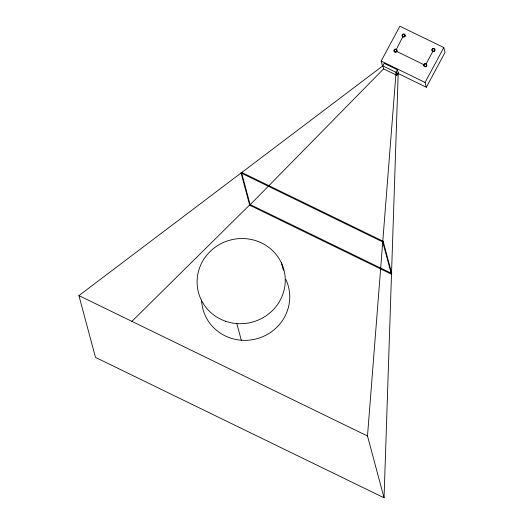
<?xml version="1.0" encoding="UTF-8"?>
<svg xmlns="http://www.w3.org/2000/svg" width="524" height="524" viewBox="0 0 524 524"><rect width="100%" height="100%" fill="white"/><g stroke="black" fill="none" stroke-linecap="round" stroke-linejoin="round"><path stroke-width="0.79" d="M384.053 497.8L398.22 72.79L397.415 69.777L384.151 63.325L382.795 65.854L78.921 295.595L95.479 357.381L384.053 497.8L367.494 436.014L396.059 72.305L397.415 69.777M241.073 172.999L241.446 172.304L383.11 241.237L391.736 273.449L391.369 274.144L249.706 205.212L241.073 172.999L382.736 241.931L391.369 274.144M249.706 205.212L383.601 68.867L382.795 65.854L396.059 72.305L396.865 75.318L383.601 68.867M382.441 65.88L381.158 61.085L399.884 26.2L443.795 47.566L445.079 52.361L426.346 87.246L397.808 73.353M396.288 49.479L402.904 36.575A1.467 1.408 -15 0 1 402.799 34.132A1.467 1.408 -15 0 1 405.039 35.226A1.467 1.408 -15 0 1 402.904 36.575M396.865 75.318L398.22 72.79M425.652 63.98A1.467 1.408 -15 0 1 426.012 64.105L433.106 50.894M426.346 87.246L425.062 82.451L443.795 47.566M382.736 241.931L383.11 241.237M131.511 321.749L250.079 204.517L241.446 172.304M396.275 51.228L424.034 64.74L423.929 64.347M381.158 61.085L425.062 82.451M250.079 204.517L391.736 273.449M78.921 295.595L367.494 436.014M425.901 63.712L426.012 64.105M404.875 35.94L404.98 36.333M281.362 262.799L283.392 270.371M236.841 323.577L241.302 340.227M285.822 279.449A44.206 42.47 -15 0 1 255.633 339.054A44.206 42.47 -15 0 1 201.583 299.99M404.364 34.44A1.467 1.408 -15 0 1 404.914 36.438A1.467 1.408 -15 0 1 402.792 36.837A1.467 1.408 -15 0 1 402.609 34.767M403.624 34.296A1.467 1.408 -15 0 1 404.004 34.315M433.793 48.817A1.467 1.408 -15 0 1 434.907 50.474A1.467 1.408 -15 0 1 433.158 51.581A1.467 1.408 -15 0 1 432.051 49.924M432.176 49.57A1.467 1.408 -15 0 1 433.034 48.863M426.32 64.308A1.467 1.408 -15 0 1 426.412 66.299A1.467 1.408 -15 0 1 424.348 66.43A1.467 1.408 -15 0 1 424.257 64.432M424.545 64.19A1.467 1.408 -15 0 1 425.272 63.961M396.373 49.695A1.467 1.408 -15 0 1 396.583 51.843A1.467 1.408 -15 0 1 394.349 51.712A1.467 1.408 -15 0 1 394.919 49.603M395.279 49.485A1.467 1.408 -15 0 1 396.033 49.531M225.634 321.264A44.206 42.47 -15 0 0 284.696 273.377A44.206 42.47 -15 0 0 213.242 248.73A44.206 42.47 -15 0 0 225.634 321.264M394.945 51.817A1.467 1.408 -15 0 0 396.878 50.199A1.467 1.408 -15 0 0 394.493 49.42A1.467 1.408 -15 0 0 394.945 51.817M432.7 51.07A1.467 1.408 -15 0 0 434.835 49.715A1.467 1.408 -15 0 0 432.582 48.634A1.467 1.408 -15 0 0 432.7 51.07M424.551 66.24A1.467 1.408 -15 0 0 426.687 64.884A1.467 1.408 -15 0 0 424.44 63.797A1.467 1.408 -15 0 0 424.551 66.24"/></g></svg>
